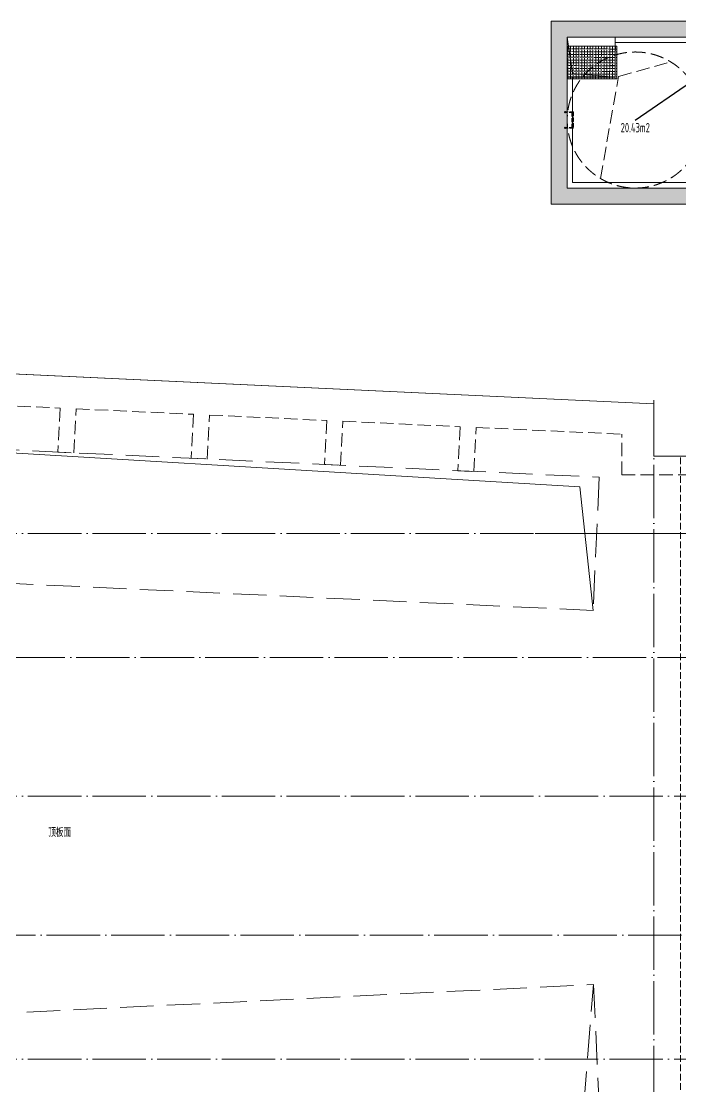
# Model space of a CAD drawing. Extents: x 4 to 13611208, y -605838 to 574722.
# Drawn here: x 13145248 to 13169947, y 183824 to 223760 of the extents above; entities that cross this region are included whole.
import ezdxf

# ---------------------------------------------------------------- set-up
doc = ezdxf.new("R2010")
doc.units = 0
doc.header["$LTSCALE"] = 1000
doc.header["$MEASUREMENT"] = 0
doc.linetypes.add('DASH', pattern=[0.35, 0.25, -0.1])
doc.linetypes.add('DOTE', pattern=[2.42, 2, -0.2, 0.02, -0.2])
doc.layers.add('1-人防', color=7, linetype='Continuous', lineweight=5)
doc.layers.add('建筑底图', color=8, linetype='Continuous', lineweight=13)
doc.layers.add('SDF-标注', color=7, linetype='Continuous')
doc.styles.add('67', font='gbenor.shx', dxfattribs={"width": 0.7, "bigfont": 'hztxt.shx'})
doc.styles.add('C', font='HZTXT_E', dxfattribs={"width": 0.7, "bigfont": 'HZTXT'})
doc.styles.add('du', font='gbenor.shx', dxfattribs={"width": 0.8, "bigfont": 'hztxt.shx'})
doc.dimstyles.new('67', dxfattribs={"dimscale": 100, "dimtxt": 3, "dimasz": 0.5, "dimexe": 0.5, "dimexo": 2, "dimgap": 0.5, "dimtad": 2, "dimdec": 0, "dimrnd": 5, "dimzin": 0, "dimdsep": 46, "dimtxsty": 'du', "dimblk": 'ARCHTICK', "dimcen": 0, "dimdle": 0.5, "dimclrd": 256, "dimclre": 256, "dimclrt": 256, "dimazin": 0, "dimtfac": 1, "dimtdec": 0, "dimtix": 1, "dimtmove": 2, "dimatfit": 3, "dimfxl": 100, "dimtolj": 1, "dimtzin": 0, "dimlwd": -1, "dimlwe": -1, "dimarcsym": 0})

# ---------------------------------------------------------------- blocks, each defined once
blk = doc.blocks.new('爬梯')
at = {"layer": '1-人防', "color": 0, "linetype": 'DASH', "ltscale": 0.3}
for p, q in [((7260667, -1182299), (7260667, -1182147)), ((7260681, -1182287), (7260681, -1182147)), ((7260961, -1182264), (7260681, -1182264)), ((7260961, -1182287), (7260961, -1182147)), ((7260975, -1182299), (7260975, -1182147)), ((7260975, -1182299), (7260667, -1182299)), ((7260961, -1182287), (7260681, -1182287))]:
    blk.add_line(p, q, dxfattribs=at)
at = {"layer": '1-人防', "color": 0, "linetype": 'DASH'}
for centre in [(7260674, -1182139), (7260968, -1182139)]:
    blk.add_circle(centre, 10.5, dxfattribs=at)
blk = doc.blocks.new('_ArchTick')
at = {"color": 0, "linetype": 'ByBlock', "const_width": 0.4}
blk.add_lwpolyline([(-0.5, -0.5), (0.5, 0.5)], dxfattribs=at)
blk = doc.blocks.new('*D338')
at = {"layer": 'SDF-标注', "transparency": 16777216}
for p in [(13171056, 221993), (13168247, 220059)]:
    blk.add_line(p, (13170348, 221506), dxfattribs=at)
at = {"layer": 'SDF-标注', "transparency": 16777216, "xscale": 50, "yscale": 50, "zscale": 50, "rotation": 214.5532499022743}
blk.add_blockref('_ArchTick', (13170348, 221506), dxfattribs=at)
at = {"layer": 'SDF-标注', "transparency": 16777216, "insert": (13170630, 221943), "char_height": 300, "attachment_point": 5, "rotation": 34.5532, "style": 'du'}
blk.add_mtext('\\A1;R2550', dxfattribs=at)

msp = doc.modelspace()

# ---------------------------------------------------------------- hatches: boundary and pattern name
at = {"layer": '建筑底图'}
h = msp.add_hatch(dxfattribs=at)
h.set_pattern_fill('钢筋混凝土', color=8, scale=100, style=0)
h.set_pattern_definition([(45, (-201772.26, -568125), (-176.7766953, 176.7766953), []), (50, (-201772.26, -568125), (717.260183, -62.752135), [75, -825]), (355, (-201772.26, -568125), (-138.751334, 752.192134), [60, -660]), (100.4514, (-201712.5, -568130.2), (578.50938, 689.439542), [63.74019, -701.142112]), (46.1842, (-201772.3, -567925), (1067.24105, -165.519014), [112.5, -1237.5]), (96.6356, (-201683.3, -567938.8), (934.662706, 974.11787), [95.61029, -1051.713]), (351.1842, (-201772.3, -567925), (934.661945, 974.1186), [90, -990]), (21, (-201672.26, -567975), (596.907052, -402.61889), [75, -825]), (326, (-201672.26, -567975), (243.31533, 725.150045), [60, -660]), (71.4514, (-201622.5, -568008.55), (840.22263, 322.530497), [63.74019, -701.142112]), (37.5, (-201772.26, -568125), (12.1598553, 332.893854), [0, -652, 0, -670, 0, -662.5]), (7.5, (-201772.26, -568125), (263.069537, 394.411712), [0, -382, 0, -637, 0, -252.5]), (327.5, (-201995.26, -568125), (533.822436, -22.554872), [0, -250, 0, -780, 0, -1035]), (317.5, (-202095.26, -568125), (583.18617, 100.104982), [0, -325, 0, -518, 0, -735])])
h.paths.add_polyline_path([(13172397.4, 213609.6), (13170947.4, 213609.6), (13170947.4, 217509.5), (13165697.4, 217509.5), (13165697.4, 223159.5), (13175897.3, 223159.5), (13175897.3, 216909.5), (13178797.4, 216909.5), (13178797.4, 213609.6), (13177397.4, 213609.6), (13177397.4, 213109.6), (13178797.4, 213109.6), (13178797.4, 212909.6), (13179297.4, 212909.6), (13179297.4, 214259.6), (13180297.4, 214259.6), (13180297.4, 214759.6), (13179297.4, 214759.6), (13179297.4, 217509.5), (13176397.3, 217509.5), (13176397.3, 223159.5), (13186397.3, 223159.5), (13186397.3, 214759.6), (13185297.4, 214759.6), (13185297.4, 214259.6), (13190097.4, 214259.6), (13190097.4, 214759.6), (13186897.3, 214759.6), (13186897.3, 223159.5), (13191797.4, 223159.5), (13191797.4, 214759.6), (13191297.4, 214759.6), (13191297.4, 214259.6), (13191797.4, 214259.6), (13191797.4, 206759.5), (13195093.5, 206759.5), (13195093.5, 207459.5), (13192397.4, 207459.5), (13192397.4, 223759.5), (13165097.4, 223759.5), (13165097.4, 216909.5), (13170347.4, 216909.5), (13170347.4, 202646.5), (13170947.4, 202646.5), (13170947.4, 213109.6), (13172397.4, 213109.6)])
h.paths.add_polyline_path([(13179297.4, 211459.6), (13180097.4, 211459.6), (13180097.4, 211759.6), (13179297.4, 211759.6), (13179297.4, 211909.6), (13178797.4, 211909.6), (13178797.4, 206759.5), (13179697.4, 206759.5), (13179697.4, 207059.5), (13179297.4, 207059.5)], flags=17)
h = msp.add_hatch(dxfattribs=at)
h.set_pattern_fill('ANGLE', color=256, scale=30, angle=449.79873, style=0)
h.set_pattern_definition([(89.79863, (13145057.73, 574740.72), (-104.774353, 0.36824), [76.2, -28.575]), (179.79863, (13145057.73, 574740.72), (-0.36824, -104.774353), [76.2, -28.575])])
h.paths.add_polyline_path([(13167557.4, 221599.5), (13165697.4, 221599.5), (13165697.4, 222829.5), (13167557.4, 222829.5)])

# ---------------------------------------------------------------- linework, layer by layer
for p, q in [((13165097.4, 223759.5), (13192397.4, 223759.5)), ((13165097.4, 223759.5), (13165097.4, 216909.5)), ((13165697.4, 223159.5), (13175897.3, 223159.5)), ((13165697.4, 223159.5), (13165697.4, 217509.5)), ((13175897.3, 222959.5), (13167494.4, 222959.5)), ((13170947.4, 217509.5), (13165694.4, 217509.5)), ((13165097.4, 216909.5), (13170347.4, 216909.5)), ((13138197.4, 210858.2), (13168947.4, 209426.3)), ((13168947.4, 209426.3), (13168947.4, 207459.5)), ((13168947.4, 207459.5), (13170347.4, 207459.5))]:
    msp.add_line(p, q, dxfattribs=at)
at = {"layer": '建筑底图', "linetype": 'DASH', "ltscale": 2}
for p, q in [((13142303.8, 209465.7), (13146698.6, 209261.1)), ((13146698.6, 209261.1), (13146621.8, 207611.7)), ((13147221.2, 207583.8), (13147298, 209233.2)), ((13147298, 209233.2), (13151693.2, 209028.5)), ((13151693.2, 209028.5), (13151616.4, 207378)), ((13152215.7, 207350.1), (13152292.6, 209000.6)), ((13152292.6, 209000.6), (13156687.8, 208795.9)), ((13156687.8, 208795.9), (13156610.9, 207144.3)), ((13157210.2, 207116.4), (13157287.1, 208768)), ((13157287.1, 208768), (13161682.4, 208563.3)), ((13161682.4, 208563.3), (13161605.4, 206910.6)), ((13162204.8, 206882.7), (13162281.7, 208535.4)), ((13162281.7, 208535.4), (13167747.4, 208280.9)), ((13167747.4, 206759.5), (13167747.4, 208280.9)), ((13146621.8, 207611.7), (13147221.2, 207583.8)), ((13151616.4, 207378), (13152215.7, 207350.1)), ((13156610.9, 207144.3), (13157210.2, 207116.4)), ((13161605.4, 206910.6), (13162204.8, 206882.7)), ((13170347.4, 206759.5), (13167747.4, 206759.5))]:
    msp.add_line(p, q, dxfattribs=at)
at = {"layer": '建筑底图', "linetype": 'DOTE'}
msp.add_line((13168947.4, 209559.5), (13168947.4, 176984), dxfattribs=at)
at = {"layer": '建筑底图', "linetype": 'DASH'}
msp.add_line((13169937.4, 181959.5), (13169937.4, 207459.5), dxfattribs=at)
at = {"layer": '建筑底图', "color": 8, "linetype": 'DOTE'}
for p, q in [((13474197.4, 204559.5), (13119297.4, 204559.5)), ((13196495.5, 204559.5), (13164495.5, 204559.5)), ((13233997.8, 199909.5), (13119297.4, 199909.5)), ((13474197.4, 194709.5), (13119297.4, 194709.5)), ((13232897.4, 189509.5), (13119297.4, 189509.5)), ((13474197.4, 184859.5), (13119297.4, 184859.5))]:
    msp.add_line(p, q, dxfattribs=at)
at = {"layer": '建筑底图', "color": 8}
for points in [[(13192397.4, 223759.5), (13165097.4, 223759.5), (13165097.4, 216909.5), (13170347.4, 216909.5)], [(13170347.4, 207459.5), (13168947.4, 207459.5), (13168947.4, 209426.3), (13138197.4, 210858.2), (13138197.4, 213311.9), (13144697.4, 213311.9), (13144697.4, 220811.9), (13134897.4, 220811.9), (13134897.4, 211011.9), (13122181.4, 211604), (13121697.4, 201209.5), (13121697.4, 188209.5), (13122214.2, 177624.9), (13168947.4, 179906.7), (13168947.4, 181959.5), (13207597.4, 181959.5)]]:
    msp.add_lwpolyline(points, dxfattribs=at)
at = {"layer": '建筑底图'}
for points in [[(13165697.4, 223159.5), (13165889.8, 221808), (13167497.4, 221659.5)], [(13167557.4, 221599.5), (13165697.4, 221599.5), (13165697.4, 222829.5), (13167557.4, 222829.5), (13167557.4, 221599.5)], [(13165894.4, 221659.5), (13165894.4, 217713.9), (13171147.4, 217713.9), (13171147.4, 213609.6)], [(13136932.7, 208064), (13166164.7, 206308.9), (13166667.6, 201674)]]:
    msp.add_lwpolyline(points, dxfattribs=at)
for points in [[(13165697.4, 223159.5), (13165889.8, 221808), (13167497.4, 221659.5), (13165697.4, 221659.5)], [(13167497.4, 221659.5), (13167497.4, 223159.5), (13165697.4, 223159.5), (13165697.4, 221659.5)]]:
    msp.add_lwpolyline(points, close=True, dxfattribs=at)
at = {"layer": '建筑底图', "const_width": 20}
msp.add_lwpolyline([(13167497.4, 222109.5), (13167297.4, 222109.5), (13167297.4, 222709.5), (13167497.4, 222709.5)], dxfattribs=at)
at = {"layer": '建筑底图', "linetype": 'DASH', "ltscale": 2}
msp.add_lwpolyline([(13166941.3, 217867.3), (13167619.3, 221685.3), (13169565.7, 222240.2)], dxfattribs=at)
at = {"layer": '建筑底图', "linetype": 'DASH', "ltscale": 5}
for points in [[(13166900.2, 206668.6), (13166667.6, 201674), (13136700.1, 203069.4), (13136932.7, 208064), (13166900.2, 206668.6)], [(13136957.4, 181198.2), (13166321.8, 183149.5), (13166677.9, 187655.2)]]:
    msp.add_lwpolyline(points, dxfattribs=at)
msp.add_lwpolyline([(13166921.8, 182661.2), (13136957.4, 181198.2), (13136713.6, 186192.2), (13166677.9, 187655.2)], close=True, dxfattribs=at)
at = {"layer": '建筑底图', "linetype": 'DASH', "ltscale": 2}
msp.add_circle((13168247.4, 220059.2), 2550, dxfattribs=at)

# ---------------------------------------------------------------- block references
at = {"layer": '建筑底图', "xscale": 2, "yscale": 2, "zscale": 2, "rotation": 90.00525564986243}
msp.add_blockref('爬梯', (10802672.7, -14301799.8, 0), dxfattribs=at)

# ---------------------------------------------------------------- texts
at = {"layer": 'SDF-标注', "style": '67', "width": 0.75}
msp.add_text('20.43m2', height=350, dxfattribs=at).set_placement((13167699.8, 219598.4, 0))
at = {"layer": '建筑底图', "style": 'C', "width": 0.7}
msp.add_text('顶板面', height=300, dxfattribs=at).set_placement((13146260.8, 193190.5))

# ---------------------------------------------------------------- dimensions: what is measured, and where the dimension line sits
at = {"layer": 'SDF-标注'}
dim = msp.add_radius_dim(center=(13168247.4, 220059.2), mpoint=(13170347.6, 221505.5), dimstyle='67', dxfattribs=at)
dim.commit()
dim.dimension.update_dxf_attribs({"geometry": '*D338', "text_midpoint": (13170629.5, 221942.5)})

doc.saveas('drawing.dxf')
